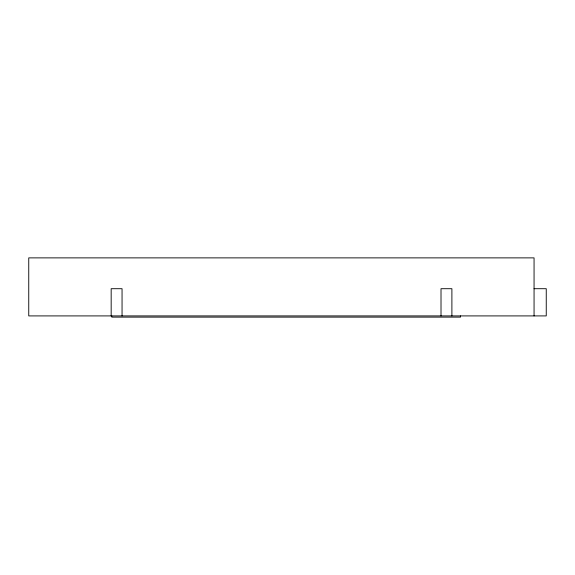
<?xml version="1.0" encoding="UTF-8"?>
<svg xmlns="http://www.w3.org/2000/svg" width="575" height="575" viewBox="0 0 575 575"><rect width="100%" height="100%" fill="white"/><g stroke="black" fill="none" stroke-linecap="round" stroke-linejoin="round"><path stroke-width="0.86" d="M534.06 288.707L546.25 288.707L546.25 315.912L28.75 315.912L28.75 257.88L534.06 257.88L534.06 315.912M460.496 315.912L460.496 317.12L111.809 317.12L111.809 315.912M451.893 315.912L451.893 288.707L441.011 288.707L441.011 315.912M122.051 315.912L122.051 288.707L111.169 288.707L111.169 315.912"/></g></svg>
